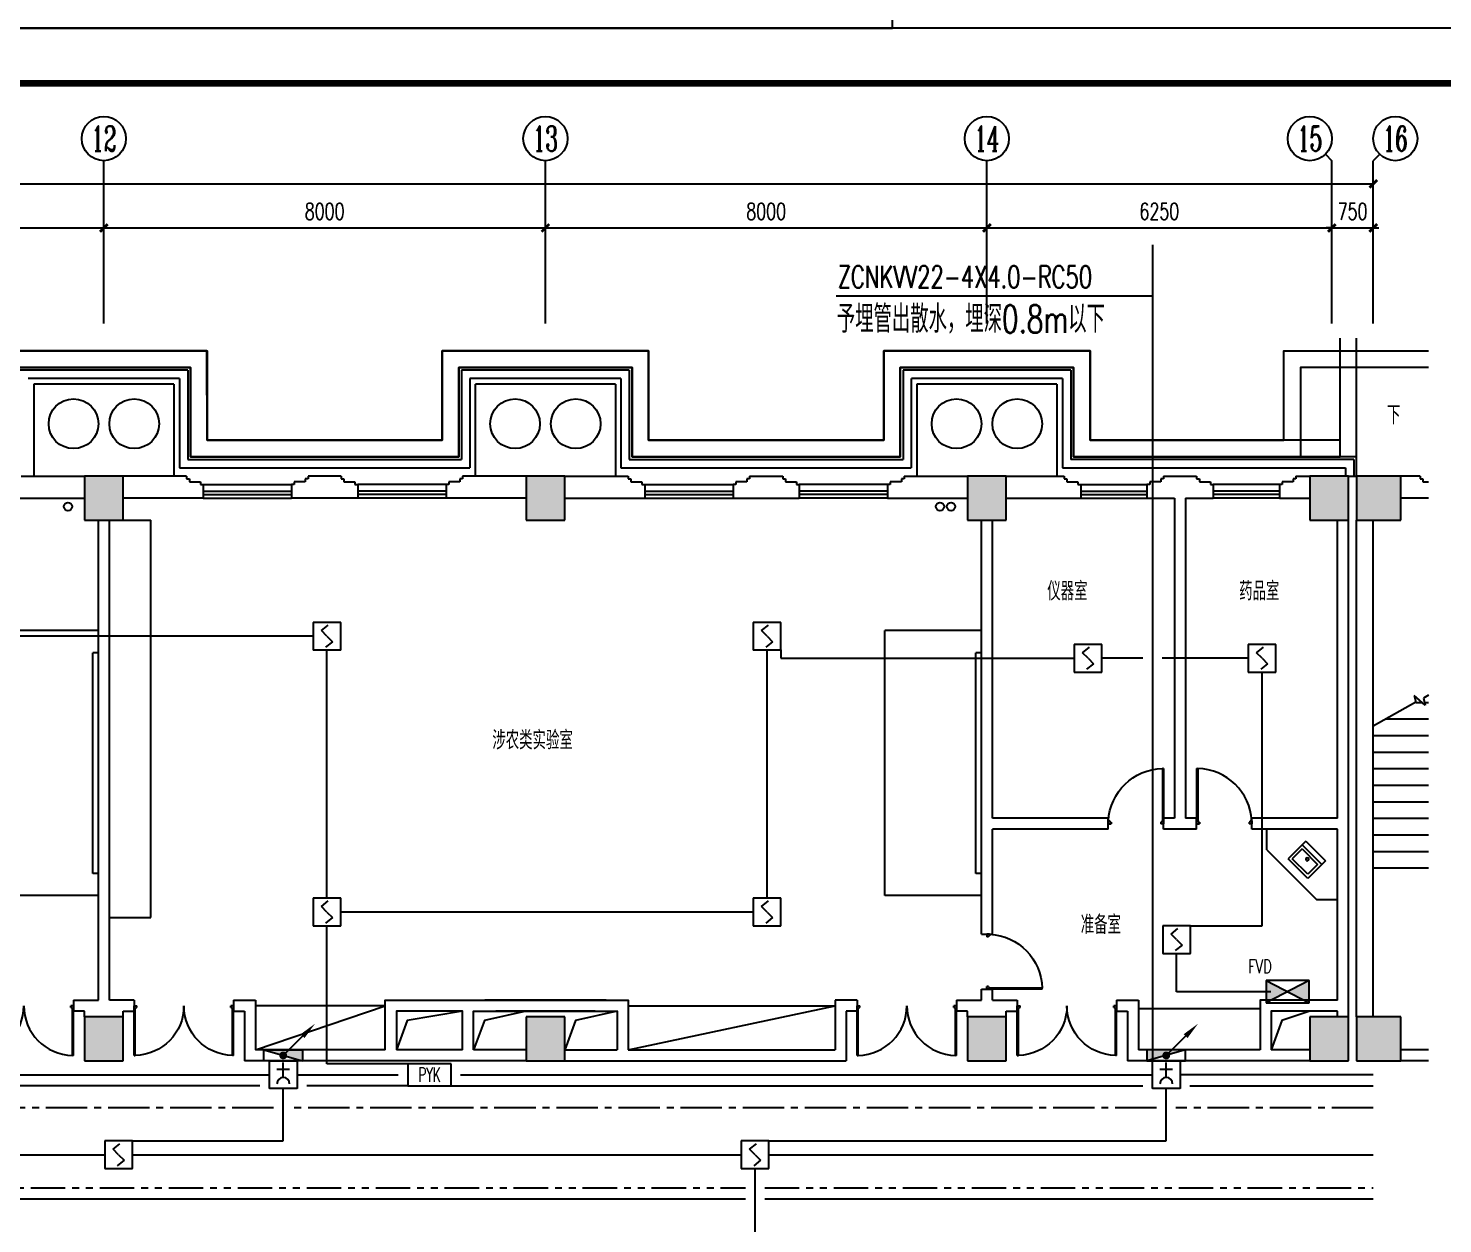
# Model space of a CAD drawing. Extents: x 190999 to 918899, y -200814 to 215286.
# Drawn here: x 259442 to 285071, y 134217 to 155886 of the extents above; entities that cross this region are included whole.
import ezdxf
from ezdxf.enums import TextEntityAlignment as Align

# ---------------------------------------------------------------- set-up
doc = ezdxf.new("R2010")
doc.units = 0
doc.header["$LTSCALE"] = 1000
doc.header["$MEASUREMENT"] = 0
doc.linetypes.add('CENTER2', pattern=[1.125, 0.75, -0.125, 0.125, -0.125])
doc.linetypes.add('PHANTOM2', pattern=[1.25, 0.625, -0.125, 0.125, -0.125, 0.125, -0.125])
doc.layers.get('Defpoints').update_dxf_attribs({"color": 1})
for name, color, linetype in [('00-EQUIP', 3, 'Continuous'), ('00-LWIRE', 4, 'Continuous'), ('00-WIRE-4', 6, 'Continuous'), ('A-墙线', 2, 'Continuous'), ('A-外包装修', 250, 'Continuous'), ('A-外窗', 145, 'Continuous'), ('A-家具', 250, 'Continuous'), ('A-门', 167, 'Continuous'), ('AXIS', 3, 'Continuous'), ('AXIS_TEXT', 7, 'Continuous'), ('COLUMN', 2, 'Continuous'), ('DIM_SYMB', 3, 'Continuous'), ('EQUIP', 3, 'Continuous'), ('EQUIP_消火栓', 1, 'Continuous'), ('PUB_HATCH', 250, 'Continuous'), ('PUB_TEXT', 7, 'Continuous'), ('STAIR', 5, 'Continuous'), ('WIRE-4', 6, 'Continuous'), ('图框', 189, 'Continuous'), ('屋面排水', 4, 'Continuous'), ('房间名称', 7, 'Continuous'), ('暖通-风-说明', 3, 'Continuous'), ('洞口线', 165, 'Continuous'), ('雨水管', 151, 'Continuous')]:
    doc.layers.add(name, color=color, linetype=linetype)
doc.styles.add('_COMPLEX', font='COMPLEX.shx', dxfattribs={"width": 0.5})
doc.styles.add('_TCH_AXIS', font='COMPLEX', dxfattribs={"bigfont": 'GBCBIG'})
doc.styles.add('_TCH_DIM', font='SIMPLEX', dxfattribs={"bigfont": 'GBCBIG'})
doc.styles.add('COMPLEX', font='COMPLEX')
doc.styles.add('DIM_FONT', font='SIMPLEX', dxfattribs={"width": 0.7, "bigfont": 'GBCBIG'})
doc.styles.add('HZ-ZGBZ', font='romanc.shx', dxfattribs={"width": 0.65})
doc.styles.get("Standard").update_dxf_attribs({"font": 'simhei.ttf'})
doc.styles.add('tjhztxt', font='tjromans.shx', dxfattribs={"bigfont": 'tjhztxt.shx'})
doc.styles.add('XXK', font='romans.shx', dxfattribs={"width": 0.75, "bigfont": 'hzf.shx'})
doc.styles.add('ZZ', font='romans.shx', dxfattribs={"width": 0.75, "bigfont": 'hztxt.shx'})
doc.styles.add('zz-1', font='arial.ttf', dxfattribs={"width": 0.8})
doc.linetypes.add('4INE', pattern='A,1,-0.15,["4",XXK,S=0.3,R=0,X=-0.1,Y=-0.1],-0.25', length=1.4)
doc.linetypes.add('BIG-DLINE', pattern='A,1,-0.15,["D",XXK,S=0.2,R=0,X=-0.1,Y=-0.09],-0.2', length=1.35)
doc.linetypes.add('XLINE', pattern='A,1,-0.2,["X",XXK,S=0.2,R=0,X=-0.1,Y=-0.09],-0.15', length=1.35)
doc.dimstyles.new('DIMN', dxfattribs={"dimtxt": 300, "dimasz": 100, "dimexe": 250, "dimexo": 300, "dimgap": 150, "dimtad": 1, "dimdec": 0, "dimzin": 0, "dimdsep": 46, "dimtxsty": 'DIM_FONT', "dimblk": 'ARCHTICK', "dimcen": 0.09, "dimclrt": 7, "dimazin": 2, "dimtfac": 1, "dimtdec": 0, "dimtix": 1, "dimtmove": 2, "dimatfit": 3, "dimfxl": 0, "dimtolj": 1, "dimtzin": 0, "dimarcsym": 0})

# ---------------------------------------------------------------- blocks, each defined once
blk = doc.blocks.new('TJAD_TK_A0')
at = {"layer": '图框'}
blk.add_line((2162, 399.3), (973, 399.3), dxfattribs=at)
at = {"layer": '图框', "const_width": 1.2}
blk.add_lwpolyline([(2152, -431.7), (2152, 389.3), (998, 389.3), (998, -431.7)], close=True, dxfattribs=at)
blk = doc.blocks.new('TJAD_TK_A1')
at = {"layer": '图框'}
for p, q in [((1341.38, 356.45), (1341.38, 950.45)), ((500.38, 356.45), (1341.38, 356.45))]:
    blk.add_line(p, q, dxfattribs=at)
blk = doc.blocks.new('m1000')
at = {"layer": 'A-墙线'}
for p, q in [((0, 0), (0, 200)), ((1000, 0), (1000, 200))]:
    blk.add_line(p, q, dxfattribs=at)
at = {"layer": 'A-门'}
for p, q in [((0, 1100), (0, 100)), ((0, 1100), (20, 1100)), ((20, 1100), (20, 150)), ((0, 150), (30, 150)), ((0, 100), (50, 100)), ((30, 150), (30, 130)), ((30, 130), (50, 130)), ((50, 130), (50, 100)), ((950, 130), (950, 100)), ((970, 130), (950, 130)), ((1000, 100), (950, 100)), ((970, 150), (970, 130)), ((1000, 150), (970, 150)), ((1000, 150), (1000, 100))]:
    blk.add_line(p, q, dxfattribs=at)
blk.add_arc((0, 100), 1000, 2.866, 88.854, dxfattribs=at)
blk = doc.blocks.new('m1800')
at = {"layer": 'A-墙线'}
for p, q in [((-900, -100), (-900, 100)), ((900, -100), (900, 100))]:
    blk.add_line(p, q, dxfattribs=at)
at = {"layer": 'A-门'}
for p, q in [((-900, 900), (-900, 0)), ((-900, 900), (-880, 900)), ((-880, 900), (-880, 50)), ((880, 900), (880, 50)), ((900, 900), (880, 900)), ((900, 900), (900, 0)), ((-900, 50), (-870, 50)), ((-900, 0), (-850, 0)), ((-870, 50), (-870, 30)), ((-870, 30), (-850, 30)), ((-850, 30), (-850, 0)), ((850, 30), (850, 0)), ((870, 30), (850, 30)), ((900, 0), (850, 0)), ((870, 50), (870, 30)), ((900, 50), (870, 50))]:
    blk.add_line(p, q, dxfattribs=at)
for centre, start, end in [((-900, 0), 0, 88.7267), ((900, 0), 91.2733, 180)]:
    blk.add_arc(centre, 900, start, end, dxfattribs=at)
blk = doc.blocks.new('$TwtSys$00000434')
for p, q in [((-0.5, 0.5), (-0.5, -0.5)), ((-0.5, -0.5), (0.5, 0.5)), ((0.5, 0.5), (-0.5, 0.5)), ((0.5, -0.5), (0.5, 0.5)), ((-0.5, -0.5), (0.5, -0.5))]:
    blk.add_line(p, q)
blk.add_solid([(0.5, -0.5), (0.5, 0.5), (-0.5, -0.5)])
blk = doc.blocks.new('_ArchTick')
at = {"const_width": 0.5}
blk.add_lwpolyline([(-0.7, -0.7), (0.7, 0.7)], dxfattribs=at)
blk = doc.blocks.new('*D209')
at = {"layer": 'AXIS', "color": 0, "lineweight": -2}
for p, q in [((252812, 150867), (252812, 152517)), ((260812, 150867), (260812, 152517)), ((252812, 152267), (260812, 152267))]:
    blk.add_line(p, q, dxfattribs=at)
at = {"layer": 'Defpoints', "color": 0}
for p in [(260812, 152267), (252812, 150567), (260812, 150567)]:
    blk.add_point(p, dxfattribs=at)
at = {"layer": 'AXIS', "color": 0, "lineweight": -2, "xscale": 100, "yscale": 100, "zscale": 100, "rotation": 180}
blk.add_blockref('_ArchTick', (252812, 152267), dxfattribs=at)
at = {"layer": 'AXIS', "color": 0, "lineweight": -2, "xscale": 100, "yscale": 100, "zscale": 100}
blk.add_blockref('_ArchTick', (260812, 152267), dxfattribs=at)
at = {"layer": 'AXIS', "color": 7, "insert": (256812, 152567), "char_height": 300, "attachment_point": 5, "style": 'DIM_FONT'}
blk.add_mtext('\\A1;8000', dxfattribs=at)
blk = doc.blocks.new('*D210')
at = {"layer": 'AXIS', "color": 0, "lineweight": -2}
for p, q in [((260812, 150867), (260812, 152517)), ((268812, 150867), (268812, 152517)), ((260812, 152267), (268812, 152267))]:
    blk.add_line(p, q, dxfattribs=at)
at = {"layer": 'Defpoints', "color": 0}
for p in [(268812, 152267), (260812, 150567), (268812, 150567)]:
    blk.add_point(p, dxfattribs=at)
at = {"layer": 'AXIS', "color": 0, "lineweight": -2, "xscale": 100, "yscale": 100, "zscale": 100, "rotation": 180}
blk.add_blockref('_ArchTick', (260812, 152267), dxfattribs=at)
at = {"layer": 'AXIS', "color": 0, "lineweight": -2, "xscale": 100, "yscale": 100, "zscale": 100}
blk.add_blockref('_ArchTick', (268812, 152267), dxfattribs=at)
at = {"layer": 'AXIS', "color": 7, "insert": (264812, 152567), "char_height": 300, "attachment_point": 5, "style": 'DIM_FONT'}
blk.add_mtext('\\A1;8000', dxfattribs=at)
blk = doc.blocks.new('*D211')
at = {"layer": 'AXIS', "color": 0, "lineweight": -2}
for p, q in [((268812, 150867), (268812, 152517)), ((276812, 150867), (276812, 152517)), ((268812, 152267), (276812, 152267))]:
    blk.add_line(p, q, dxfattribs=at)
at = {"layer": 'Defpoints', "color": 0}
for p in [(276812, 152267), (268812, 150567), (276812, 150567)]:
    blk.add_point(p, dxfattribs=at)
at = {"layer": 'AXIS', "color": 0, "lineweight": -2, "xscale": 100, "yscale": 100, "zscale": 100, "rotation": 180}
blk.add_blockref('_ArchTick', (268812, 152267), dxfattribs=at)
at = {"layer": 'AXIS', "color": 0, "lineweight": -2, "xscale": 100, "yscale": 100, "zscale": 100}
blk.add_blockref('_ArchTick', (276812, 152267), dxfattribs=at)
at = {"layer": 'AXIS', "color": 7, "insert": (272812, 152567), "char_height": 300, "attachment_point": 5, "style": 'DIM_FONT'}
blk.add_mtext('\\A1;8000', dxfattribs=at)
blk = doc.blocks.new('*D212')
at = {"layer": 'AXIS', "color": 0, "lineweight": -2}
for p, q in [((276812, 150867), (276812, 152517)), ((283062, 150867), (283062, 152517)), ((276812, 152267), (283062, 152267))]:
    blk.add_line(p, q, dxfattribs=at)
at = {"layer": 'Defpoints', "color": 0}
for p in [(283062, 152267), (276812, 150567), (283062, 150567)]:
    blk.add_point(p, dxfattribs=at)
at = {"layer": 'AXIS', "color": 0, "lineweight": -2, "xscale": 100, "yscale": 100, "zscale": 100, "rotation": 180}
blk.add_blockref('_ArchTick', (276812, 152267), dxfattribs=at)
at = {"layer": 'AXIS', "color": 0, "lineweight": -2, "xscale": 100, "yscale": 100, "zscale": 100}
blk.add_blockref('_ArchTick', (283062, 152267), dxfattribs=at)
at = {"layer": 'AXIS', "color": 7, "insert": (279937, 152567), "char_height": 300, "attachment_point": 5, "style": 'DIM_FONT'}
blk.add_mtext('\\A1;6250', dxfattribs=at)
blk = doc.blocks.new('*D213')
at = {"layer": 'AXIS', "color": 0, "lineweight": -2}
for p, q in [((283062, 150867), (283062, 152517)), ((283812, 150867), (283812, 152517)), ((283062, 152267), (282962, 152267)), ((283062, 152267), (283812, 152267)), ((283812, 152267), (283912, 152267))]:
    blk.add_line(p, q, dxfattribs=at)
at = {"layer": 'Defpoints', "color": 0}
for p in [(283812, 152267), (283062, 150567), (283812, 150567)]:
    blk.add_point(p, dxfattribs=at)
at = {"layer": 'AXIS', "color": 0, "lineweight": -2, "xscale": 100, "yscale": 100, "zscale": 100}
blk.add_blockref('_ArchTick', (283062, 152267), dxfattribs=at)
at = {"layer": 'AXIS', "color": 0, "lineweight": -2, "xscale": 100, "yscale": 100, "zscale": 100, "rotation": 180}
blk.add_blockref('_ArchTick', (283812, 152267), dxfattribs=at)
at = {"layer": 'AXIS', "color": 7, "insert": (283437, 152567), "char_height": 300, "attachment_point": 5, "style": 'DIM_FONT'}
blk.add_mtext('\\A1;750', dxfattribs=at)
blk = doc.blocks.new('*D214')
at = {"layer": 'AXIS', "color": 0, "lineweight": -2}
for p, q in [((210512, 150867), (210512, 153317)), ((283812, 150867), (283812, 153317)), ((210512, 153067), (283812, 153067))]:
    blk.add_line(p, q, dxfattribs=at)
at = {"layer": 'Defpoints', "color": 0}
for p in [(283812, 153067), (210512, 150567), (283812, 150567)]:
    blk.add_point(p, dxfattribs=at)
at = {"layer": 'AXIS', "color": 0, "lineweight": -2, "xscale": 100, "yscale": 100, "zscale": 100, "rotation": 180}
blk.add_blockref('_ArchTick', (210512, 153067), dxfattribs=at)
at = {"layer": 'AXIS', "color": 0, "lineweight": -2, "xscale": 100, "yscale": 100, "zscale": 100}
blk.add_blockref('_ArchTick', (283812, 153067), dxfattribs=at)
at = {"layer": 'AXIS', "color": 7, "insert": (247162, 153367), "char_height": 300, "attachment_point": 5, "style": 'DIM_FONT'}
blk.add_mtext('\\A1;73300', dxfattribs=at)
blk = doc.blocks.new('_AXISO')
blk.add_circle((0, 0), 0.5)
at = {"layer": 'AXIS_TEXT', "style": 'COMPLEX', "width": 1.041667}
blk.add_attdef('A', text='', height=0.56, dxfattribs=at).set_placement((-0.25, -0.28), (0.25, -0.28), align=Align.FIT)
blk = doc.blocks.new('$plan$00001609')
at = {"linetype": 'Continuous'}
for p, q in [((0, -251), (0, 251)), ((0, 251), (450, 251)), ((93, -251), (93, 251)), ((146, -199), (146, 199)), ((146, 199), (397, 199)), ((397, 199), (397, -199)), ((450, 251), (450, -251)), ((0, -251), (450, -251)), ((146, -199), (397, -199))]:
    blk.add_line(p, q, dxfattribs=at)
blk.add_line((238, 2), (238, 0))
blk.add_arc((212, 0), 26, 4.716, 0, dxfattribs=at)
at = {"style": 'zz-1'}
for tag in ['YSIZE', 'XSIZE']:
    blk.add_attdef(tag, (0, 0), '', height=0.5, dxfattribs=at)
blk = doc.blocks.new('_LINKPT1')
at = {"color": 0}
blk.add_line((0, 0), (0, 0), dxfattribs=at)
blk = doc.blocks.new('J62IR8YJ')
for p, q in [((-0.5, 1), (0.5, 1)), ((-0.5, 0), (-0.5, 1)), ((0, 0.598), (0, 0.06)), ((0.5, 1), (0.5, 0)), ((0.5, 0), (-0.5, 0)), ((-0.231, 0.312), (0.231, 0.312))]:
    blk.add_line(p, q)
at = {"const_width": 0.04, "flags": 128}
blk.add_lwpolyline([(-0.5, 0), (-0.5, 1), (0.5, 1), (0.5, 0)], close=True, dxfattribs=at)
blk.add_arc((0, 0.829), 0.231, 180, 0)
at = {"xscale": 0.002, "yscale": 0.00200000000000955, "zscale": 0.002}
for p in [(0, 1), (-0.5, 0.5), (0, 0), (0.5, 0.5)]:
    blk.add_blockref('_LINKPT1', p, dxfattribs=at)
at = {"flags": 9}
blk.add_attdef('A', (0, 0), '', height=0.00002, dxfattribs=at)
blk = doc.blocks.new('3S1KCGW2')
for p, q in [((0.5, 0.5), (-0.5, 0.5)), ((-0.5, 0.5), (-0.5, -0.5)), ((-0.2, 0.2), (0.05, 0.4)), ((0, 0), (-0.2, 0.2)), ((0, 0), (0.2, -0.2)), ((0.5, -0.5), (0.5, 0.5)), ((-0.5, -0.5), (0.5, -0.5)), ((0.2, -0.2), (-0.05, -0.4))]:
    blk.add_line(p, q)
at = {"const_width": 0.04, "flags": 128}
blk.add_lwpolyline([(-0.5, -0.5), (-0.5, 0.5), (0.5, 0.5), (0.5, -0.5)], close=True, dxfattribs=at)
at = {"xscale": 0.002, "yscale": 0.002, "zscale": 0.002}
for p in [(-0.5, 0), (0, 0.5), (0.5, 0), (0, -0.5)]:
    blk.add_blockref('_LINKPT1', p, dxfattribs=at)
at = {"flags": 9}
blk.add_attdef('A', (0, 0), '', height=0.00002, dxfattribs=at)
blk = doc.blocks.new('6A2DRK5Q')
for p, q in [((0.78, 0.4), (-0.78, 0.4)), ((-0.78, 0.4), (-0.78, -0.4)), ((0.78, -0.4), (0.78, 0.4)), ((-0.78, -0.4), (0.78, -0.4))]:
    blk.add_line(p, q)
at = {"xscale": 0.002, "yscale": 0.002, "zscale": 0.002}
for p in [(-0.78, 0), (0, 0.4), (0.78, 0), (0, -0.4)]:
    blk.add_blockref('_LINKPT1', p, dxfattribs=at)
at = {"style": '_COMPLEX', "width": 0.6, "flags": 8}
blk.add_attdef('$TEXT$', text='', height=0.52, dxfattribs=at).set_placement((0, 0), align=Align.MIDDLE_CENTER)
at = {"flags": 9}
blk.add_attdef('A', (0, 0), '', height=0.00002, dxfattribs=at)
blk = doc.blocks.new('6H2KALM6')
for p, q in [((-0.78, 0.4), (0.78, -0.4)), ((0.78, 0.4), (-0.78, -0.4)), ((0.78, 0.4), (-0.78, 0.4)), ((-0.78, 0.4), (-0.78, -0.4)), ((0.78, -0.4), (0.78, 0.4)), ((-0.78, -0.4), (0.78, -0.4))]:
    blk.add_line(p, q)
at = {"const_width": 0.04}
blk.add_lwpolyline([(-0.78, 0.4), (-0.78, -0.4), (0.78, -0.4), (0.78, 0.4)], close=True, dxfattribs=at)
for points in [[(-0.78, 0.4), (0, 0), (-0.78, -0.4)], [(0.78, 0.4), (0, 0), (0.78, -0.4)]]:
    blk.add_solid(points)
at = {"xscale": 0.002, "yscale": 0.002, "zscale": 0.002}
for p in [(-0.78, 0), (0, 0.4), (0.78, 0), (0, -0.4)]:
    blk.add_blockref('_LINKPT1', p, dxfattribs=at)
at = {"flags": 9}
blk.add_attdef('A', (0, 0), '', height=0.00002, dxfattribs=at)
blk = doc.blocks.new('_WRLD1L')
for p, q in [((0.7, 0.7), (0, 0)), ((0.104, 0.104), (0.104, 0.104)), ((-0.104, -0.104), (-0.104, -0.104))]:
    blk.add_line(p, q)
at = {"const_width": 0.142}
blk.add_lwpolyline([(-0.071, 0, 1), (0.071, 0, 1)], format="xyb", close=True, dxfattribs=at)
blk.add_solid([(0.63, 0.77), (0.77, 0.63), (1.15, 1.15)])
at = {"width": 0.8, "flags": 9}
blk.add_attdef('A', (0, 0), '', height=0.00002, dxfattribs=at)

msp = doc.modelspace()

# ---------------------------------------------------------------- hatches: boundary and pattern name
at = {"layer": 'PUB_HATCH'}
for points in [[(261161.6, 147767.4), (260461.6, 147767.4), (260461.6, 146967.4), (261161.6, 146967.4)], [(269161.6, 147767.4), (268461.6, 147767.4), (268461.6, 146967.4), (269161.6, 146967.4)], [(277161.6, 147767.4), (276461.6, 147767.4), (276461.6, 146967.4), (277161.6, 146967.4)], [(283361.6, 147767.4), (282661.6, 147767.4), (282661.6, 146967.4), (283361.6, 146967.4)], [(284311.6, 147767.4), (283511.6, 147767.4), (283511.6, 146967.4), (284311.6, 146967.4)], [(261161.6, 137967.4), (260461.6, 137967.4), (260461.6, 137167.4), (261161.6, 137167.4)], [(269161.6, 137967.4), (268461.6, 137967.4), (268461.6, 137167.4), (269161.6, 137167.4)], [(277161.6, 137967.4), (276461.6, 137967.4), (276461.6, 137167.4), (277161.6, 137167.4)], [(283361.6, 137967.4), (282661.6, 137967.4), (282661.6, 137167.4), (283361.6, 137167.4)], [(284311.6, 137967.4), (283511.6, 137967.4), (283511.6, 137167.4), (284311.6, 137167.4)]]:
    msp.add_hatch(color=256, dxfattribs=at).paths.add_polyline_path(points)

# ---------------------------------------------------------------- linework, layer by layer
at = {"layer": '00-WIRE-4'}
for p, q in [((279811.6, 151960.7), (279811.6, 137167.4)), ((264603.5, 144867.4), (257066.5, 144867.4)), ((264853.5, 140117.4), (264853.5, 144617.4)), ((272828.3, 140117.4), (272828.3, 144617.4)), ((273078.3, 144617.4), (273078.3, 144467.4)), ((273078.3, 144467.4), (278393.9, 144467.4)), ((279636.6, 144467.4), (278893.9, 144467.4)), ((281547.2, 144467.4), (279986.6, 144467.4)), ((281797.2, 139617.4), (281797.2, 144217.4)), ((272578.3, 139867.4), (265103.5, 139867.4)), ((264853.5, 137117.4), (264853.5, 139617.4)), ((280499.1, 139617.4), (281797.2, 139617.4)), ((280249.1, 138423.3), (280249.1, 139117.4)), ((281953.6, 138423.3), (280249.1, 138423.3)), ((264061.9, 135717.4), (264061.9, 136667.4)), ((280061.6, 135717.4), (280061.6, 136667.4)), ((261328.3, 135717.4), (264061.9, 135717.4)), ((272861.6, 135717.4), (280061.6, 135717.4)), ((249795, 135467.4), (260828.3, 135467.4)), ((261328.3, 135467.4), (272361.6, 135467.4)), ((272861.6, 135467.4), (283811.6, 135467.4)), ((272611.6, 131317.4), (272611.6, 135217.4))]:
    msp.add_line(p, q, dxfattribs=at)
at = {"layer": '00-WIRE-4', "linetype": 'XLINE'}
for p, q in [((253236.6, 136917.4), (263811.9, 136917.4)), ((264311.9, 136917.4), (266146.6, 136917.4)), ((267276.6, 136917.4), (279811.6, 136917.4)), ((283811.6, 136917.4), (280311.6, 136917.4))]:
    msp.add_line(p, q, dxfattribs=at)
at = {"layer": '00-WIRE-4', "linetype": '4INE'}
for p, q in [((263636.9, 136717.4), (253236.6, 136717.4)), ((266321.6, 136717.4), (264486.9, 136717.4)), ((267101.6, 136717.4), (279636.6, 136717.4)), ((280486.6, 136717.4), (283811.6, 136717.4))]:
    msp.add_line(p, q, dxfattribs=at)
at = {"layer": '00-WIRE-4', "linetype": 'CENTER2'}
for p, q in [((263886.9, 136317.4), (253061.6, 136317.4)), ((279886.6, 136317.4), (264236.9, 136317.4)), ((283811.6, 136317.4), (280236.6, 136317.4))]:
    msp.add_line(p, q, dxfattribs=at)
at = {"layer": '00-WIRE-4', "linetype": 'PHANTOM2'}
for p, q in [((224486.6, 134867.4), (272436.6, 134867.4)), ((272786.6, 134867.4), (283811.6, 134867.4))]:
    msp.add_line(p, q, dxfattribs=at)
at = {"layer": '00-WIRE-4', "linetype": 'BIG-DLINE'}
for p, q in [((224486.6, 134667.4), (272436.6, 134667.4)), ((272786.6, 134667.4), (283811.6, 134667.4))]:
    msp.add_line(p, q, dxfattribs=at)
at = {"layer": 'A-墙线'}
for p, q in [((259311.6, 147767.4), (260461.6, 147767.4)), ((262311.6, 147767.4), (261161.6, 147767.4)), ((262311.6, 147767.4), (262311.6, 147717.4)), ((262311.6, 147717.4), (262361.6, 147717.4)), ((262361.6, 147717.4), (262361.6, 147667.4)), ((262361.6, 147667.4), (262561.6, 147667.4)), ((262561.6, 147667.4), (262561.6, 147617.4)), ((264261.6, 147667.4), (264261.6, 147617.4)), ((264461.6, 147667.4), (264261.6, 147667.4)), ((264461.6, 147717.4), (264461.6, 147667.4)), ((264511.6, 147717.4), (264461.6, 147717.4)), ((265111.6, 147767.4), (264511.6, 147767.4)), ((264511.6, 147767.4), (264511.6, 147717.4)), ((265111.6, 147767.4), (265111.6, 147717.4)), ((265111.6, 147717.4), (265161.6, 147717.4)), ((265161.6, 147717.4), (265161.6, 147667.4)), ((265161.6, 147667.4), (265361.6, 147667.4)), ((265361.6, 147667.4), (265361.6, 147617.4)), ((267061.6, 147667.4), (267061.6, 147617.4)), ((267261.6, 147667.4), (267061.6, 147667.4)), ((267261.6, 147717.4), (267261.6, 147667.4)), ((267311.6, 147717.4), (267261.6, 147717.4)), ((268461.6, 147767.4), (267311.6, 147767.4)), ((267311.6, 147767.4), (267311.6, 147717.4)), ((269161.6, 147767.4), (270311.6, 147767.4)), ((270311.6, 147767.4), (270311.6, 147717.4)), ((270311.6, 147717.4), (270361.6, 147717.4)), ((270361.6, 147717.4), (270361.6, 147667.4)), ((270361.6, 147667.4), (270561.6, 147667.4)), ((270561.6, 147667.4), (270561.6, 147617.4)), ((272261.6, 147667.4), (272261.6, 147617.4)), ((272461.6, 147667.4), (272261.6, 147667.4)), ((272461.6, 147717.4), (272461.6, 147667.4)), ((272511.6, 147717.4), (272461.6, 147717.4)), ((272511.6, 147767.4), (273111.6, 147767.4)), ((272511.6, 147767.4), (272511.6, 147717.4)), ((273111.6, 147767.4), (273111.6, 147717.4)), ((273111.6, 147717.4), (273161.6, 147717.4)), ((273161.6, 147717.4), (273161.6, 147667.4)), ((273161.6, 147667.4), (273361.6, 147667.4)), ((273361.6, 147667.4), (273361.6, 147617.4)), ((275061.6, 147667.4), (275061.6, 147617.4)), ((275261.6, 147667.4), (275061.6, 147667.4)), ((275261.6, 147717.4), (275261.6, 147667.4)), ((275311.6, 147717.4), (275261.6, 147717.4)), ((275311.6, 147767.4), (276461.6, 147767.4)), ((275311.6, 147767.4), (275311.6, 147717.4)), ((277161.6, 147767.4), (278211.6, 147767.4)), ((278211.6, 147767.4), (278211.6, 147717.4)), ((278211.6, 147717.4), (278261.6, 147717.4)), ((278261.6, 147717.4), (278261.6, 147667.4)), ((278261.6, 147667.4), (278461.6, 147667.4)), ((278461.6, 147667.4), (278461.6, 147617.4)), ((279761.6, 147667.4), (279761.6, 147617.4)), ((279961.6, 147667.4), (279761.6, 147667.4)), ((279961.6, 147717.4), (279961.6, 147667.4)), ((280011.6, 147717.4), (279961.6, 147717.4)), ((280011.6, 147767.4), (280611.6, 147767.4)), ((280011.6, 147767.4), (280011.6, 147717.4)), ((280611.6, 147767.4), (280611.6, 147717.4)), ((280611.6, 147717.4), (280661.6, 147717.4)), ((280661.6, 147717.4), (280661.6, 147667.4)), ((280661.6, 147667.4), (280861.6, 147667.4)), ((280861.6, 147667.4), (280861.6, 147617.4)), ((282161.6, 147667.4), (282161.6, 147617.4)), ((282361.6, 147667.4), (282161.6, 147667.4)), ((282361.6, 147717.4), (282361.6, 147667.4)), ((282411.6, 147717.4), (282361.6, 147717.4)), ((282411.6, 147767.4), (282661.6, 147767.4)), ((282411.6, 147767.4), (282411.6, 147717.4)), ((284661.6, 147767.4), (284311.6, 147767.4)), ((284661.6, 147767.4), (284661.6, 147717.4)), ((284661.6, 147717.4), (284711.6, 147717.4)), ((284711.6, 147717.4), (284711.6, 147667.4)), ((284711.6, 147667.4), (284811.6, 147667.4)), ((259011.6, 147367.4), (260461.6, 147367.4)), ((262611.6, 147367.4), (261161.6, 147367.4)), ((262561.6, 147617.4), (262611.6, 147617.4)), ((262611.6, 147617.4), (262611.6, 147367.4)), ((264261.6, 147617.4), (264211.6, 147617.4)), ((264211.6, 147617.4), (264211.6, 147367.4)), ((265411.6, 147367.4), (264211.6, 147367.4)), ((265361.6, 147617.4), (265411.6, 147617.4)), ((265411.6, 147617.4), (265411.6, 147367.4)), ((267061.6, 147617.4), (267011.6, 147617.4)), ((267011.6, 147617.4), (267011.6, 147367.4)), ((268461.6, 147367.4), (267011.6, 147367.4)), ((269161.6, 147367.4), (270611.6, 147367.4)), ((270561.6, 147617.4), (270611.6, 147617.4)), ((270611.6, 147617.4), (270611.6, 147367.4)), ((272261.6, 147617.4), (272211.6, 147617.4)), ((272211.6, 147617.4), (272211.6, 147367.4)), ((272211.6, 147367.4), (273411.6, 147367.4)), ((273361.6, 147617.4), (273411.6, 147617.4)), ((273411.6, 147617.4), (273411.6, 147367.4)), ((275061.6, 147617.4), (275011.6, 147617.4)), ((275011.6, 147617.4), (275011.6, 147367.4)), ((275011.6, 147367.4), (276461.6, 147367.4)), ((277161.6, 147367.4), (278511.6, 147367.4)), ((278461.6, 147617.4), (278511.6, 147617.4)), ((278511.6, 147617.4), (278511.6, 147367.4)), ((279761.6, 147617.4), (279711.6, 147617.4)), ((279711.6, 147617.4), (279711.6, 147367.4)), ((279711.6, 147367.4), (280211.6, 147367.4)), ((280211.6, 147367.4), (280211.6, 141567.4)), ((280411.6, 147367.4), (280411.6, 141567.4)), ((280411.6, 147367.4), (280911.6, 147367.4)), ((280861.6, 147617.4), (280911.6, 147617.4)), ((280911.6, 147617.4), (280911.6, 147367.4)), ((282161.6, 147617.4), (282111.6, 147617.4)), ((282111.6, 147617.4), (282111.6, 147367.4)), ((282111.6, 147367.4), (282661.6, 147367.4)), ((284811.6, 147367.4), (284311.6, 147367.4)), ((260711.6, 138267.4), (260711.6, 146967.4)), ((260911.6, 138267.4), (260911.6, 146967.4)), ((276711.6, 139467.4), (276711.6, 146967.4)), ((276911.6, 141567.4), (276911.6, 146967.4)), ((283161.6, 141567.4), (283161.6, 146967.4)), ((283361.6, 137967.4), (283361.6, 146967.4)), ((283511.6, 137967.4), (283511.6, 146967.4)), ((283811.6, 137967.4), (283811.6, 146967.4)), ((279011.6, 141567.4), (276911.6, 141567.4)), ((280211.6, 141567.4), (280011.6, 141567.4)), ((280611.6, 141567.4), (280411.6, 141567.4)), ((283161.6, 141567.4), (281611.6, 141567.4)), ((276911.6, 139467.4), (276911.6, 141367.4)), ((279011.6, 141367.4), (276911.6, 141367.4)), ((280611.6, 141367.4), (280011.6, 141367.4)), ((283161.6, 141367.4), (281611.6, 141367.4)), ((283161.6, 138267.4), (283161.6, 141367.4)), ((276711.6, 138267.4), (276711.6, 138467.4)), ((276911.6, 138267.4), (276911.6, 138467.4)), ((260261.6, 138267.4), (260711.6, 138267.4)), ((261361.6, 138267.4), (260911.6, 138267.4)), ((263161.6, 138267.4), (263561.6, 138267.4)), ((263561.6, 138267.4), (263561.6, 137367.4)), ((269911.6, 138267.4), (267711.6, 138267.4)), ((274461.6, 138267.4), (274061.6, 138267.4)), ((274061.6, 138267.4), (274061.6, 137367.4)), ((276261.6, 138267.4), (276711.6, 138267.4)), ((276911.6, 138267.4), (277361.6, 138267.4)), ((279161.6, 138267.4), (279561.6, 138267.4)), ((279561.6, 138267.4), (279561.6, 137367.4)), ((260461.6, 138067.4), (260261.6, 138067.4)), ((260461.6, 137967.4), (260461.6, 138067.4)), ((261161.6, 138067.4), (261361.6, 138067.4)), ((261161.6, 137967.4), (261161.6, 138067.4)), ((263161.6, 138067.4), (263361.6, 138067.4)), ((263361.6, 138067.4), (263361.6, 137167.4)), ((269711.6, 138067.4), (267911.6, 138067.4)), ((274461.6, 138067.4), (274261.6, 138067.4)), ((274261.6, 138067.4), (274261.6, 137167.4)), ((276461.6, 138067.4), (276261.6, 138067.4)), ((276461.6, 137967.4), (276461.6, 138067.4)), ((277161.6, 138067.4), (277361.6, 138067.4)), ((277161.6, 137967.4), (277161.6, 138067.4)), ((279161.6, 138067.4), (279361.6, 138067.4)), ((279361.6, 138067.4), (279361.6, 137167.4)), ((283161.6, 137967.4), (283161.6, 138067.4)), ((268461.6, 137167.4), (263361.6, 137167.4)), ((265911.6, 137367.4), (263561.6, 137367.4)), ((267311.6, 137367.4), (266111.6, 137367.4)), ((268461.6, 137367.4), (267511.6, 137367.4)), ((269161.6, 137367.4), (270111.6, 137367.4)), ((269161.6, 137167.4), (274261.6, 137167.4)), ((270311.6, 137367.4), (274061.6, 137367.4)), ((282661.6, 137167.4), (279361.6, 137167.4)), ((281761.6, 137367.4), (279561.6, 137367.4)), ((282661.6, 137367.4), (281961.6, 137367.4)), ((284811.6, 137367.4), (284311.6, 137367.4)), ((284811.6, 137167.4), (284311.6, 137167.4))]:
    msp.add_line(p, q, dxfattribs=at)
for points in [[(265911.6, 137367.4), (265911.6, 138267.4), (270311.6, 138267.4), (270311.6, 137367.4)], [(283161.6, 138267.4), (281761.6, 138267.4), (281761.6, 137367.4)], [(267311.6, 137367.4), (267311.6, 138067.4), (266111.6, 138067.4), (266111.6, 137367.4)], [(267511.6, 137367.4), (267511.6, 138067.4), (270111.6, 138067.4), (270111.6, 137367.4)], [(283161.6, 138067.4), (281961.6, 138067.4), (281961.6, 137367.4)]]:
    msp.add_lwpolyline(points, dxfattribs=at)
at = {"layer": 'A-外包装修'}
for p, q in [((262380.2, 149737.4), (259243, 149737.4)), ((262330.2, 149687.4), (259293, 149687.4)), ((262331.6, 149687.4), (262331.6, 148067.4)), ((262381.6, 148117.4), (262381.6, 149737.4)), ((267241.6, 148117.4), (267241.6, 149737.4)), ((270380.2, 149737.4), (267243, 149737.4)), ((267291.6, 149687.4), (267291.6, 148067.4)), ((270330.2, 149687.4), (267293, 149687.4)), ((270331.6, 149687.4), (270331.6, 148067.4)), ((270381.6, 148117.4), (270381.6, 149737.4)), ((275241.6, 148117.4), (275241.6, 149737.4)), ((278380.2, 149737.4), (275243, 149737.4)), ((275291.6, 149687.4), (275291.6, 148067.4)), ((278330.2, 149687.4), (275293, 149687.4)), ((278331.6, 149687.4), (278331.6, 148067.4)), ((278381.6, 148117.4), (278381.6, 149737.4)), ((262180.2, 149537.4), (259443, 149537.4)), ((259541.6, 149437.4), (259541.6, 147767.4)), ((262080.2, 149437.4), (259543, 149437.4)), ((262081.6, 149437.4), (262081.6, 147767.4)), ((262181.6, 149537.4), (262181.6, 147917.4)), ((267441.6, 149537.4), (267441.6, 147917.4)), ((270180.2, 149537.4), (267443, 149537.4)), ((267541.6, 149437.4), (267541.6, 147767.4)), ((270080.2, 149437.4), (267543, 149437.4)), ((270081.6, 149437.4), (270081.6, 147767.4)), ((270181.6, 149537.4), (270181.6, 147917.4)), ((275441.6, 149537.4), (275441.6, 147917.4)), ((278180.2, 149537.4), (275443, 149537.4)), ((275541.6, 149437.4), (275541.6, 147767.4)), ((278080.2, 149437.4), (275543, 149437.4)), ((278081.6, 149437.4), (278081.6, 147767.4)), ((278181.6, 149537.4), (278181.6, 147917.4)), ((262181.6, 147917.4), (267441.6, 147917.4)), ((262331.6, 148067.4), (267291.6, 148067.4)), ((262381.6, 148117.4), (267241.6, 148117.4)), ((270181.6, 147917.4), (275441.6, 147917.4)), ((270331.6, 148067.4), (275291.6, 148067.4)), ((270381.6, 148117.4), (275241.6, 148117.4)), ((278181.6, 147917.4), (283311.6, 147917.4)), ((283461.6, 148067.4), (278331.6, 148067.4)), ((283511.6, 148117.4), (278381.6, 148117.4)), ((283311.6, 147917.4), (283311.6, 147767.4)), ((283461.6, 148067.4), (283461.6, 147767.4)), ((283511.6, 147767.4), (283511.6, 148117.4)), ((283361.6, 147767.4), (283511.6, 147767.4))]:
    msp.add_line(p, q, dxfattribs=at)
for centre in [(260261.6, 148717.4), (261361.6, 148717.4), (268261.6, 148717.4), (269361.6, 148717.4), (276261.6, 148717.4), (277361.6, 148717.4)]:
    msp.add_circle(centre, 450, dxfattribs=at)
at = {"layer": 'A-外窗'}
for p, q in [((262611.6, 147617.4), (264211.6, 147617.4)), ((262611.6, 147497.4), (264211.6, 147497.4)), ((262611.6, 147437.4), (264211.6, 147437.4)), ((262611.6, 147367.4), (264211.6, 147367.4)), ((267011.6, 147617.4), (265411.6, 147617.4)), ((267011.6, 147497.4), (265411.6, 147497.4)), ((267011.6, 147437.4), (265411.6, 147437.4)), ((267011.6, 147367.4), (265411.6, 147367.4)), ((270611.6, 147617.4), (272211.6, 147617.4)), ((270611.6, 147497.4), (272211.6, 147497.4)), ((270611.6, 147437.4), (272211.6, 147437.4)), ((270611.6, 147367.4), (272211.6, 147367.4)), ((275011.6, 147617.4), (273411.6, 147617.4)), ((275011.6, 147497.4), (273411.6, 147497.4)), ((275011.6, 147437.4), (273411.6, 147437.4)), ((275011.6, 147367.4), (273411.6, 147367.4)), ((278511.6, 147617.4), (279711.6, 147617.4)), ((278511.6, 147497.4), (279711.6, 147497.4)), ((278511.6, 147437.4), (279711.6, 147437.4)), ((278511.6, 147367.4), (279711.6, 147367.4)), ((282111.6, 147617.4), (280911.6, 147617.4)), ((282111.6, 147497.4), (280911.6, 147497.4)), ((282111.6, 147437.4), (280911.6, 147437.4)), ((282111.6, 147367.4), (280911.6, 147367.4))]:
    msp.add_line(p, q, dxfattribs=at)
at = {"layer": 'A-家具'}
for p, q in [((261161.6, 146967.4), (261661.6, 146967.4)), ((261661.6, 139767.4), (261661.6, 146967.4)), ((260711.6, 144967.4), (258961.6, 144967.4)), ((274961.6, 140167.4), (274961.6, 144967.4)), ((276711.6, 144967.4), (274961.6, 144967.4)), ((260611.6, 140567.4), (260611.6, 144567.4)), ((260711.6, 144567.4), (260611.6, 144567.4)), ((276611.6, 140567.4), (276611.6, 144567.4)), ((276711.6, 144567.4), (276611.6, 144567.4)), ((281886.6, 140992.4), (281886.6, 141367.4)), ((281886.6, 140992.4), (282786.6, 140092.4)), ((260711.6, 140567.4), (260611.6, 140567.4)), ((276711.6, 140567.4), (276611.6, 140567.4)), ((260711.6, 140167.4), (258961.6, 140167.4)), ((276711.6, 140167.4), (274961.6, 140167.4)), ((282786.6, 140092.4), (283161.6, 140092.4)), ((260911.6, 139767.4), (261661.6, 139767.4)), ((265911.6, 138167.4), (263561.6, 138167.4)), ((263561.6, 137367.4), (265911.6, 138167.4)), ((270311.6, 138167.4), (274061.6, 138167.4)), ((270311.6, 137367.4), (274061.6, 138167.4)), ((279561.6, 138117.4), (281761.6, 138117.4))]:
    msp.add_line(p, q, dxfattribs=at)
at = {"layer": 'AXIS'}
for p, q in [((282944.5, 153603.6), (283061.6, 153486.5)), ((283928.8, 153603.6), (283811.6, 153486.5)), ((260811.6, 150537.4), (260811.6, 153486.5)), ((268811.6, 150537.4), (268811.6, 153486.5)), ((276811.6, 150537.4), (276811.6, 153486.5)), ((283061.6, 150537.4), (283061.6, 153486.5)), ((283811.6, 150537.4), (283811.6, 153486.5))]:
    msp.add_line(p, q, dxfattribs=at)
at = {"layer": 'COLUMN'}
for p, q in [((261161.6, 147767.4), (260461.6, 147767.4)), ((260461.6, 147767.4), (260461.6, 146967.4)), ((261161.6, 146967.4), (261161.6, 147767.4)), ((269161.6, 147767.4), (268461.6, 147767.4)), ((268461.6, 147767.4), (268461.6, 146967.4)), ((269161.6, 146967.4), (269161.6, 147767.4)), ((277161.6, 147767.4), (276461.6, 147767.4)), ((276461.6, 147767.4), (276461.6, 146967.4)), ((277161.6, 146967.4), (277161.6, 147767.4)), ((283361.6, 147767.4), (282661.6, 147767.4)), ((282661.6, 147767.4), (282661.6, 146967.4)), ((283361.6, 146967.4), (283361.6, 147767.4)), ((284311.6, 147767.4), (283511.6, 147767.4)), ((283511.6, 147767.4), (283511.6, 146967.4)), ((284311.6, 146967.4), (284311.6, 147767.4)), ((260461.6, 146967.4), (261161.6, 146967.4)), ((268461.6, 146967.4), (269161.6, 146967.4)), ((276461.6, 146967.4), (277161.6, 146967.4)), ((282661.6, 146967.4), (283361.6, 146967.4)), ((283511.6, 146967.4), (284311.6, 146967.4)), ((261161.6, 137967.4), (260461.6, 137967.4)), ((260461.6, 137967.4), (260461.6, 137167.4)), ((261161.6, 137167.4), (261161.6, 137967.4)), ((269161.6, 137967.4), (268461.6, 137967.4)), ((268461.6, 137967.4), (268461.6, 137167.4)), ((269161.6, 137167.4), (269161.6, 137967.4)), ((277161.6, 137967.4), (276461.6, 137967.4)), ((276461.6, 137967.4), (276461.6, 137167.4)), ((277161.6, 137167.4), (277161.6, 137967.4)), ((283361.6, 137967.4), (282661.6, 137967.4)), ((282661.6, 137967.4), (282661.6, 137167.4)), ((283361.6, 137167.4), (283361.6, 137967.4)), ((284311.6, 137967.4), (283511.6, 137967.4)), ((283511.6, 137967.4), (283511.6, 137167.4)), ((284311.6, 137167.4), (284311.6, 137967.4)), ((260461.6, 137167.4), (261161.6, 137167.4)), ((268461.6, 137167.4), (269161.6, 137167.4)), ((276461.6, 137167.4), (277161.6, 137167.4)), ((282661.6, 137167.4), (283361.6, 137167.4)), ((283511.6, 137167.4), (284311.6, 137167.4))]:
    msp.add_line(p, q, dxfattribs=at)
at = {"layer": 'DIM_SYMB'}
msp.add_lwpolyline([(283811.6, 149092.4, 0, 0, 0), (283211.6, 149092.4, 80, 0, 0), (282911.6, 149092.4, 0, 0, 0)], format="xyseb", dxfattribs=at)
at = {"layer": 'EQUIP'}
msp.add_line((279811.6, 151031.2), (274077.9, 151031.2, -1103.1), dxfattribs=at)
at = {"layer": 'STAIR'}
for p, q in [((283211.6, 148117.4), (283211.6, 150267.4)), ((283511.6, 148117.4), (283511.6, 150267.4)), ((284755.8, 143615.7), (284552.1, 143791.3)), ((284552.1, 143791.3), (284583.2, 143668.6)), ((284811.6, 143796.5), (284722.6, 143746.6)), ((284583.2, 143668.6), (283811.6, 143236.5)), ((284581.1, 143667.4), (284695.9, 143667.4)), ((284722.6, 143746.6), (284755.8, 143615.7)), ((284742.7, 143667.4), (284811.6, 143667.4)), ((284045.4, 143367.4), (284811.6, 143367.4)), ((283811.6, 140667.4), (283811.6, 143236.5)), ((283811.6, 143067.4), (284811.6, 143067.4)), ((283811.6, 142767.4), (284811.6, 142767.4)), ((283811.6, 142467.4), (284811.6, 142467.4)), ((283811.6, 142167.4), (284811.6, 142167.4)), ((283811.6, 141867.4), (284811.6, 141867.4)), ((283811.6, 141567.4), (284811.6, 141567.4)), ((283811.6, 141267.4), (284811.6, 141267.4)), ((283811.6, 140967.4), (284811.6, 140967.4)), ((283811.6, 140667.4), (284811.6, 140667.4))]:
    msp.add_line(p, q, dxfattribs=at)
at = {"layer": 'WIRE-4'}
for q in [(264853.5, 137117.4), (266321.6, 137117.4), (266321.6, 137117.4)]:
    msp.add_line((266321.6, 137117.4), q, dxfattribs=at)
at = {"layer": '屋面排水'}
for points in [[(259241.6, 149737.4), (262380.2, 149737.4), (262381.6, 148117.4), (267241.6, 148117.4), (267241.6, 149737.4), (270381.6, 149737.4), (270381.6, 148117.4), (275241.6, 148117.4), (275241.6, 149737.4), (278381.6, 149737.4), (278381.6, 148117.4), (283211.6, 148117.4), (283211.6, 148417.4), (278681.6, 148417.4), (278681.6, 150037.4), (274941.6, 150037.4), (274941.6, 148417.4), (270681.6, 148417.4), (270681.6, 150037.4), (266941.6, 150037.4), (266941.6, 148417.4), (262681.3, 148417.4), (262679.9, 150037.4), (258941.6, 150037.4)], [(258941.6, 150037.4), (262681.1, 150037.4), (262681.1, 148417.4), (266941.4, 148417.4), (266941.4, 150037.4), (270681.4, 150037.4), (270681.4, 148417.4), (274941.4, 148417.4), (274941.4, 150037.4), (278681.4, 150037.4), (278681.4, 148417.4), (282191.6, 148417.4), (282191.6, 150037.4), (284811.6, 150037.4)], [(284811.6, 149737.4), (282491.6, 149737.4), (282491.6, 148117.4), (278381.6, 148117.4), (278381.6, 149737.4), (275241.6, 149737.4), (275241.6, 148117.4), (270381.6, 148117.4), (270381.6, 149737.4), (267241.6, 149737.4), (267241.6, 148117.4), (262381.6, 148117.4), (262381.6, 149737.4), (259241.6, 149737.4)]]:
    msp.add_lwpolyline(points, dxfattribs=at)
at = {"layer": '洞口线'}
for points in [[(267311.6, 138067.4), (266307.5, 137903.2), (266111.6, 137367.4)], [(268461.6, 138067.4), (267707.5, 137903.2), (267511.6, 137367.4)], [(270111.6, 138067.4), (269357.5, 137903.2), (269161.6, 137367.4)], [(282661.6, 138067.4), (282157.5, 137903.2), (281961.6, 137367.4)]]:
    msp.add_lwpolyline(points, dxfattribs=at)
at = {"layer": '雨水管'}
for centre in [(260161.6, 147217.4), (275961.6, 147217.4), (276161.6, 147217.4)]:
    msp.add_circle(centre, 75, dxfattribs=at)

# ---------------------------------------------------------------- block references
at = {"layer": '00-EQUIP', "xscale": 500, "yscale": 500, "zscale": 500}
for name, p in [('3S1KCGW2', (264853.5, 144867.4)), ('3S1KCGW2', (272828.3, 144867.4)), ('3S1KCGW2', (278643.9, 144467.4)), ('3S1KCGW2', (281797.2, 144467.4)), ('3S1KCGW2', (264853.5, 139867.4)), ('3S1KCGW2', (272828.3, 139867.4)), ('3S1KCGW2', (280249.1, 139367.4)), ('6H2KALM6', (282261.6, 138423.3))]:
    msp.add_blockref(name, p, dxfattribs=at)
at = {"layer": '00-EQUIP', "xscale": 500, "yscale": 500, "zscale": 500, "rotation": 180}
for name, p in [('J62IR8YJ', (264061.9, 137167.4)), ('J62IR8YJ', (280061.6, 137167.4)), ('3S1KCGW2', (261078.3, 135467.4)), ('3S1KCGW2', (272611.6, 135467.4))]:
    msp.add_blockref(name, p, dxfattribs=at)
at = {"layer": '00-EQUIP', "xscale": 500, "yscale": 500, "zscale": 500}
msp.add_blockref('6A2DRK5Q', (266711.6, 136917.4), dxfattribs=at).add_auto_attribs({'$TEXT$': 'PYK'})
at = {"layer": '00-LWIRE', "xscale": 500, "yscale": 500, "zscale": 500}
for p in [(264061.9, 137267.4), (280061.6, 137267.4)]:
    msp.add_blockref('_WRLD1L', p, dxfattribs=at)
at = {"layer": 'A-家具', "rotation": 225.0000000000001}
msp.add_blockref('$plan$00001609', (282767, 140972.7), dxfattribs=at)
at = {"layer": 'A-门', "xscale": -1}
msp.add_blockref('m1000', (280011.6, 141367.4), dxfattribs=at)
at = {"layer": 'A-门'}
msp.add_blockref('m1000', (280611.6, 141367.4), dxfattribs=at)
at = {"layer": 'A-门', "xscale": -1}
for name, p, rotation in [('m1000', (276711.6, 138467.4), 270), ('m1800', (262261.6, 138167.4), 180), ('m1800', (278261.6, 138167.4), 180)]:
    msp.add_blockref(name, p, dxfattribs=dict(at, rotation=rotation))
at = {"layer": 'A-门', "rotation": 180}
for p in [(259361.6, 138167.4), (275361.6, 138167.4)]:
    msp.add_blockref('m1800', p, dxfattribs=at)
at = {"layer": 'AXIS'}
ref = msp.add_blockref('_AXISO', (260811.6, 153886.5), dxfattribs=dict(at, xscale=800, yscale=800, zscale=800))
ref.add_attrib('A', '12', dxfattribs={"layer": 'AXIS_TEXT', "height": 452.55, "style": '_TCH_AXIS', "width": 0.724138}).set_placement((260585.4, 153660.2), (261037.9, 153660.2), align=Align.FIT)
ref = msp.add_blockref('_AXISO', (268811.6, 153886.5), dxfattribs=dict(at, xscale=800, yscale=800, zscale=800))
ref.add_attrib('A', '13', dxfattribs={"layer": 'AXIS_TEXT', "height": 452.55, "style": '_TCH_AXIS', "width": 0.724138}).set_placement((268585.4, 153660.2), (269037.9, 153660.2), align=Align.FIT)
ref = msp.add_blockref('_AXISO', (276811.6, 153886.5), dxfattribs=dict(at, xscale=800, yscale=800, zscale=800))
ref.add_attrib('A', '14', dxfattribs={"layer": 'AXIS_TEXT', "height": 452.55, "style": '_TCH_AXIS', "width": 0.677419}).set_placement((276585.4, 153660.2), (277037.9, 153660.2), align=Align.FIT)
ref = msp.add_blockref('_AXISO', (282661.6, 153886.5), dxfattribs=dict(at, xscale=800, yscale=800, zscale=800))
ref.add_attrib('A', '15', dxfattribs={"layer": 'AXIS_TEXT', "height": 452.55, "style": '_TCH_AXIS', "width": 0.724138}).set_placement((282435.4, 153660.2), (282887.9, 153660.2), align=Align.FIT)
ref = msp.add_blockref('_AXISO', (284211.6, 153886.5), dxfattribs=dict(at, xscale=800, yscale=800, zscale=800))
ref.add_attrib('A', '16', dxfattribs={"layer": 'AXIS_TEXT', "height": 452.55, "style": '_TCH_AXIS', "width": 0.724138}).set_placement((283985.4, 153660.2), (284437.9, 153660.2), align=Align.FIT)
at = {"layer": 'EQUIP_消火栓', "yscale": 200, "zscale": 700, "rotation": 180}
for p, xscale in [((264061.9, 137267.4), -700), ((280061.6, 137267.4), 700)]:
    msp.add_blockref('$TwtSys$00000434', p, dxfattribs=dict(at, xscale=xscale))
at = {"layer": '图框', "xscale": 100, "yscale": 100}
for name, p, zscale in [('TJAD_TK_A1', (140960.6, 120241.6), 99.99999999999997), ('TJAD_TK_A0', (93698.6, 115956.8), 100)]:
    msp.add_blockref(name, p, dxfattribs=dict(at, zscale=zscale))

# ---------------------------------------------------------------- texts
at = {"layer": 'EQUIP', "width": 0.7}
for s, height, style, p in [('ZCNKVV22-4X4.0-RC50', 400, 'ZZ', (274109.4, 151180.6, 0)), ('予埋管出散水，埋深0.8m以下', 500, 'tjhztxt', (274092.7, 150367.2, -14029))]:
    msp.add_text(s, height=height, dxfattribs=dict(at, style=style)).set_placement(p)
at = {"layer": 'PUB_TEXT', "style": '_TCH_DIM'}
msp.add_text('下', height=337.6, dxfattribs=at).set_placement((284062.5, 148707.4))
at = {"layer": '房间名称', "style": '_TCH_DIM'}
for s, p in [('仪器室', (277906.6, 145515.7)), ('药品室', (281382.5, 145515.7)), ('涉农类实验室', (267850.2, 142814.8)), ('准备室', (278511.8, 139469.8))]:
    msp.add_text(s, height=337.59, dxfattribs=at).set_placement(p)
at = {"layer": '暖通-风-说明', "style": 'HZ-ZGBZ', "width": 0.7}
msp.add_text('FVD', height=250, dxfattribs=at).set_placement((281545.1, 138757.6))

# ---------------------------------------------------------------- dimensions: what is measured, and where the dimension line sits
at = {"layer": 'AXIS'}
for p1, p2, distance, picture, middle in [((210511.6, 150567.4), (283811.6, 150567.4), 2500, '*D214', (247161.6, 153367.4)), ((252811.6, 150567.4), (260811.6, 150567.4), 1700, '*D209', (256811.6, 152567.4)), ((260811.6, 150567.4), (268811.6, 150567.4), 1700, '*D210', (264811.6, 152567.4)), ((268811.6, 150567.4), (276811.6, 150567.4), 1700, '*D211', (272811.6, 152567.4)), ((276811.6, 150567.4), (283061.6, 150567.4), 1700, '*D212', (279936.6, 152567.4)), ((283061.6, 150567.4), (283811.6, 150567.4), 1700, '*D213', (283436.6, 152567.4))]:
    dim = msp.add_aligned_dim(p1=p1, p2=p2, distance=distance, dimstyle='DIMN', dxfattribs=at)
    dim.commit()
    dim.dimension.update_dxf_attribs({"geometry": picture, "text_midpoint": middle})

doc.saveas('drawing.dxf')
